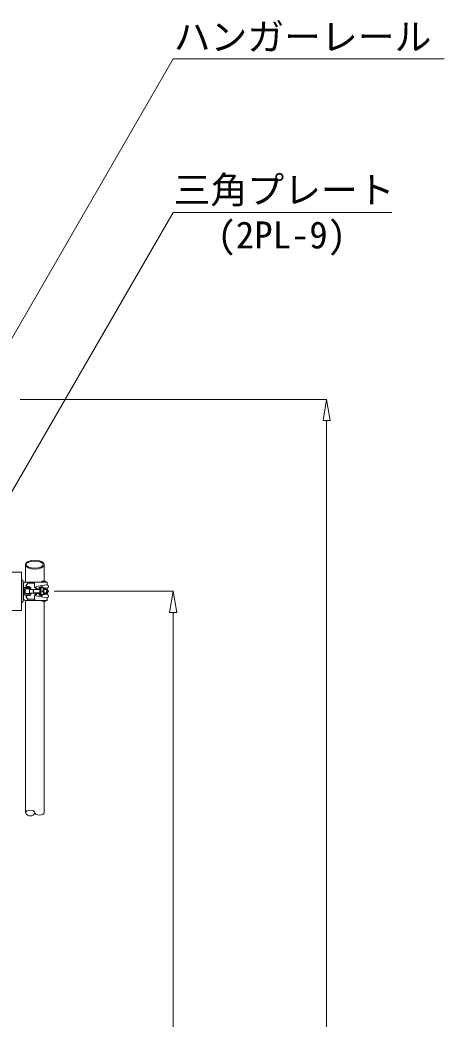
# Model space of a CAD drawing. Units: millimetres, scale not verified. Extents: x -10062 to 10062, y -16938 to 16938.
# Drawn here: x -1012 to 94, y -10891 to -8286 of the extents above; entities that cross this region are included whole.
import ezdxf
from ezdxf.enums import TextEntityAlignment as Align

# ---------------------------------------------------------------- set-up
doc = ezdxf.new("R2010")
doc.units = ezdxf.units.MM
doc.header["$LTSCALE"] = 90
for name, color, linetype, lineweight in [('0-C_寸法', 134, 'Continuous', 18), ('1-0_単管ｸﾗﾝﾌﾟ', 134, 'Continuous', 18), ('1-B_文字', 134, 'Continuous', 18)]:
    doc.layers.add(name, color=color, linetype=linetype, lineweight=lineweight)
doc.styles.add('ＭＳ ゴシック', font='')
doc.styles.get('ＭＳ ゴシック').set_extended_font_data('MS Gothic')

msp = doc.modelspace()

# ---------------------------------------------------------------- linework, layer by layer
at = {"layer": '0-C_寸法'}
for p, q in [((-1011.5, -9275.5), (-211.5, -9275.5)), ((-221.67, -9330.5), (-212.5, -9275.5)), ((-212.5, -9275.5), (-203.34, -9330.5)), ((-221.67, -9330.5), (-203.34, -9330.5)), ((-212.5, -9330.5), (-212.5, -13720.5)), ((-923.04, -9775.5), (-611.5, -9775.5)), ((-621.67, -9830.5), (-612.5, -9775.5)), ((-612.5, -9775.5), (-603.33, -9830.5)), ((-621.67, -9830.5), (-603.33, -9830.5)), ((-612.5, -9830.5), (-612.5, -13720.5))]:
    msp.add_line(p, q, dxfattribs=at)
at = {"layer": '1-0_単管ｸﾗﾝﾌﾟ'}
for p, q in [((-997.48, -9706.05), (-997.48, -9751.49)), ((-948.88, -9749.49), (-948.88, -9706.05)), ((-1008, -9745.5), (-1008, -9805.5)), ((-1004, -9801.5), (-1004, -9749.5)), ((-1003, -9794.49), (-1003, -9756.51)), ((-996.89, -9760.39), (-994.3, -9762.98)), ((-994.8, -9769.49), (-994.8, -9768.71)), ((-991.98, -9754.69), (-974.51, -9754.69)), ((-988.78, -9769.49), (-988.78, -9768.71)), ((-974.51, -9762.97), (-974.51, -9755.5)), ((-971.23, -9765.46), (-971.14, -9765.49)), ((-962.61, -9765.49), (-955.1, -9762.82)), ((-954.01, -9749.49), (-946.01, -9749.49)), ((-953.91, -9764.49), (-953.91, -9762.41)), ((-946.98, -9767.49), (-940.83, -9767.49)), ((-941.01, -9770.49), (-941.01, -9767.49)), ((-999.79, -9780.49), (-999.79, -9770.49)), ((-998.78, -9779.5), (-998.78, -9771.5)), ((-996.89, -9790.59), (-993.29, -9786.99)), ((-996.79, -9781.5), (-986.8, -9781.5)), ((-995.29, -9786.99), (-988.29, -9786.99)), ((-994.8, -9782.3), (-994.8, -9781.5)), ((-988.78, -9782.3), (-988.78, -9781.5)), ((-976.38, -9771.19), (-960.16, -9771.19)), ((-976.38, -9779.79), (-960.16, -9779.79)), ((-974.51, -9795.48), (-974.51, -9788.01)), ((-971.23, -9785.53), (-971.14, -9785.5)), ((-962.61, -9785.5), (-955, -9788.2)), ((-953.91, -9788.57), (-953.91, -9786.49)), ((-948.9, -9771.19), (-941.91, -9771.19)), ((-948.9, -9779.79), (-941.91, -9779.79)), ((-946.98, -9783.5), (-940.83, -9783.5)), ((-997.48, -9799.49), (-997.48, -10352.85)), ((-991.98, -9796.28), (-974.51, -9796.28)), ((-991.46, -9799.5), (-991.46, -9799.45)), ((-954.01, -9801.49), (-946.01, -9801.49)), ((-948.88, -10352.85), (-948.88, -9801.49))]:
    msp.add_line(p, q, dxfattribs=at)
for points in [[(-1008, -9725.5), (-1050, -9725.5), (-1050, -9825.5), (-1008, -9825.5)], [(-1003, -9764), (-1004, -9764), (-1004, -9787), (-1003, -9787)], [(-1002.91, -9756.5), (-1002.91, -9756.51), (-1002.91, -9756.52), (-1002.91, -9756.53), (-1002.91, -9756.52)], [(-974.44, -9755.5), (-974.44, -9755.5), (-974.44, -9755.51), (-974.44, -9755.5)], [(-1002.91, -9770.49), (-1002.91, -9770.5), (-1002.91, -9770.51), (-1002.91, -9770.52), (-1002.91, -9770.53), (-1002.91, -9770.52), (-1002.91, -9770.51), (-1002.91, -9770.5)], [(-974.43, -9788.01), (-974.43, -9788.03), (-974.43, -9788.04), (-974.43, -9788.05), (-974.43, -9788.04), (-974.43, -9788.03)], [(-974.43, -9790.24), (-974.43, -9790.25), (-974.43, -9790.25), (-974.43, -9790.26), (-974.43, -9790.27), (-974.43, -9790.26), (-974.43, -9790.25), (-974.43, -9790.25)], [(-991.46, -9799.5), (-991.46, -9799.52), (-991.46, -9799.55), (-991.46, -9799.57), (-991.46, -9799.58), (-991.46, -9799.59), (-991.46, -9799.58), (-991.46, -9799.57), (-991.46, -9799.55), (-991.46, -9799.52)]]:
    msp.add_lwpolyline(points, close=True, dxfattribs=at)
for points in [[(-1002.91, -9756.5), (-1002.91, -9756.5), (-1002.91, -9756.48), (-1002.91, -9756.46)], [(-998, -9751.49), (-941.01, -9751.49), (-941.01, -9758.5)], [(-998, -9765.49), (-983.79, -9765.49), (-983.79, -9768.71), (-998, -9768.71)], [(-995.54, -9762.98), (-988.05, -9762.98), (-987.17, -9763.35), (-986.8, -9764.24), (-987.17, -9765.13), (-988.05, -9765.49)], [(-974.44, -9755.5), (-974.44, -9755.48), (-974.44, -9755.47), (-974.44, -9755.45)], [(-971.23, -9767.67), (-970.16, -9768.07), (-969.79, -9768.29), (-969.5, -9769), (-969.5, -9769.24), (-959.98, -9769.24)], [(-969.62, -9763.51), (-942.87, -9758.5), (-940.83, -9758.5)], [(-959.67, -9775.49), (-959.13, -9774.81), (-958.62, -9774.14), (-958.14, -9773.43), (-957.75, -9772.71), (-957.45, -9771.99), (-957.24, -9771.26), (-957.18, -9770.58), (-957.22, -9769.88), (-957.3, -9769.16), (-957.45, -9768.46), (-957.63, -9767.72), (-957.83, -9767), (-957.55, -9766.6), (-957.26, -9766.28), (-956.97, -9766.03), (-956.66, -9765.85), (-956.34, -9765.72), (-956.03, -9765.7), (-957.03, -9765.7), (-957.34, -9765.75), (-957.67, -9765.85), (-957.98, -9766.03), (-958.27, -9766.28), (-958.58, -9766.6), (-958.84, -9767.02), (-959.11, -9767.47), (-959.35, -9767.99), (-959.61, -9768.56), (-959.81, -9769.2), (-959.99, -9769.88), (-960.18, -9770.6), (-960.33, -9771.36), (-960.45, -9772.14), (-960.53, -9772.96), (-960.62, -9773.78), (-960.66, -9774.65), (-960.66, -9775.49), (-960.66, -9776.36), (-960.62, -9777.19)], [(-951.34, -9767), (-951.14, -9767.72), (-950.97, -9768.46), (-950.81, -9769.16), (-950.72, -9769.88), (-950.68, -9770.58), (-950.76, -9771.26), (-950.95, -9771.99), (-951.25, -9772.71), (-951.64, -9773.43), (-952.12, -9774.14), (-952.63, -9774.81), (-953.17, -9775.49), (-959.67, -9775.49), (-959.13, -9776.17), (-958.62, -9776.87), (-958.14, -9777.56), (-957.75, -9778.27), (-957.45, -9778.99), (-957.24, -9779.75), (-957.18, -9780.43), (-957.22, -9781.1), (-957.3, -9781.82), (-957.45, -9782.55), (-957.63, -9783.26), (-957.83, -9783.98), (-948.05, -9783.98), (-948.31, -9783.96), (-948.58, -9783.86), (-948.85, -9783.69), (-949.11, -9783.47), (-949.37, -9783.21), (-949.61, -9782.85), (-949.83, -9782.47), (-950.06, -9782.01), (-950.26, -9781.5), (-950.45, -9780.97), (-950.62, -9780.36)], [(-950.62, -9770.62), (-950.45, -9770.04), (-950.26, -9769.49), (-950.06, -9769), (-949.83, -9768.54), (-949.61, -9768.12), (-949.37, -9767.8), (-949.11, -9767.51), (-948.85, -9767.29), (-948.58, -9767.12), (-948.31, -9767.04), (-948.05, -9767), (-957.83, -9767), (-958.1, -9767.45), (-958.35, -9767.96), (-958.6, -9768.54), (-958.8, -9769.18), (-959, -9769.86), (-959.18, -9770.58), (-959.32, -9771.34), (-959.45, -9772.12), (-959.54, -9772.95), (-959.61, -9773.77), (-959.64, -9774.61), (-959.67, -9775.48), (-959.64, -9776.31), (-959.61, -9777.18), (-959.54, -9778), (-959.45, -9778.82), (-959.32, -9779.61), (-959.18, -9780.36), (-959, -9781.08), (-958.82, -9781.77), (-958.6, -9782.4), (-958.37, -9782.97), (-958.12, -9783.51), (-957.86, -9783.96), (-957.57, -9784.35), (-957.28, -9784.68), (-957, -9784.95)], [(-956.03, -9765.7), (-955.72, -9765.75), (-955.39, -9765.85), (-955.08, -9766.03), (-954.79, -9766.3), (-954.5, -9766.63), (-954.23, -9767)], [(-948.05, -9767), (-947.76, -9767.04), (-947.49, -9767.12), (-947.22, -9767.29), (-946.95, -9767.51), (-946.71, -9767.8), (-946.47, -9768.12), (-946.23, -9768.54), (-946.01, -9769), (-945.81, -9769.49), (-945.62, -9770.04), (-945.5, -9770.49)], [(-946.01, -9749.5), (-946, -9749.5), (-945.99, -9749.5), (-945.98, -9749.5), (-945.97, -9749.5)], [(-945.97, -9751.42), (-945.98, -9751.42), (-945.99, -9751.42), (-946, -9751.42)], [(-938.01, -9762.96), (-938.01, -9762.98), (-938.01, -9762.99), (-938.01, -9763.01), (-938.01, -9763.02), (-938.01, -9763.03), (-938.01, -9763.02), (-938.01, -9763), (-938.01, -9762.99)], [(-1002.91, -9770.49), (-1002.91, -9770.47), (-1002.91, -9770.45)], [(-999.71, -9770.46), (-999.71, -9770.47), (-999.71, -9770.48), (-999.71, -9770.49)], [(-998.7, -9771.5), (-998.7, -9771.49), (-998.7, -9771.48), (-998.7, -9771.47), (-998.7, -9771.46), (-998.7, -9771.45)], [(-998, -9785.48), (-983.79, -9785.48), (-983.79, -9782.3), (-998, -9782.3)], [(-998, -9799.49), (-941.01, -9799.49), (-941.01, -9792.49)], [(-996.79, -9769.49), (-986.8, -9769.49), (-986.79, -9769.49), (-986.78, -9769.49), (-986.77, -9769.49), (-986.76, -9769.49), (-986.75, -9769.49)], [(-988.25, -9786.91), (-988.26, -9786.91), (-988.27, -9786.91), (-988.28, -9786.91), (-988.29, -9786.91)], [(-960.16, -9780.49), (-985.64, -9780.49), (-985.79, -9780.47), (-985.93, -9780.41), (-986.08, -9780.33), (-986.22, -9780.2), (-986.36, -9780.01), (-986.49, -9779.83), (-986.61, -9779.58), (-986.71, -9779.31), (-986.83, -9779.02), (-986.94, -9778.7), (-987.02, -9778.36), (-987.1, -9778), (-987.17, -9777.61), (-987.23, -9777.19), (-987.26, -9776.78), (-987.28, -9776.36), (-987.31, -9775.93), (-987.33, -9775.49), (-987.31, -9775.06), (-987.28, -9774.63), (-987.26, -9774.2), (-987.23, -9773.78), (-987.17, -9773.37), (-987.1, -9773), (-987.02, -9772.63), (-986.94, -9772.28), (-986.83, -9771.95), (-986.71, -9771.66), (-986.61, -9771.4), (-986.49, -9771.17), (-986.36, -9770.97), (-986.22, -9770.81), (-986.08, -9770.66), (-985.93, -9770.58), (-985.79, -9770.52), (-985.64, -9770.49), (-960.16, -9770.49)], [(-986.75, -9781.42), (-986.76, -9781.42), (-986.77, -9781.42), (-986.78, -9781.42), (-986.79, -9781.42), (-986.8, -9781.42), (-986.79, -9781.42)], [(-975.52, -9780.49), (-975.67, -9780.47), (-975.81, -9780.41), (-975.96, -9780.33), (-976.09, -9780.2), (-976.25, -9780.01), (-976.37, -9779.83), (-976.49, -9779.58), (-976.59, -9779.31), (-976.72, -9779.02), (-976.82, -9778.7), (-976.9, -9778.36), (-976.99, -9778), (-977.05, -9777.61), (-977.1, -9777.19), (-977.15, -9776.78), (-977.17, -9776.36), (-977.18, -9775.93), (-977.21, -9775.49), (-977.18, -9775.06), (-977.17, -9774.63), (-977.15, -9774.2), (-977.1, -9773.78), (-977.05, -9773.37), (-976.99, -9773), (-976.9, -9772.63), (-976.82, -9772.28), (-976.72, -9771.95), (-976.59, -9771.66), (-976.49, -9771.4), (-976.37, -9771.17), (-976.25, -9770.97), (-976.09, -9770.81), (-975.96, -9770.66), (-975.81, -9770.58), (-975.67, -9770.52), (-975.52, -9770.49)], [(-974.43, -9788.01), (-974.43, -9787.99), (-974.43, -9787.98)], [(-974.43, -9790.24), (-974.43, -9790.22), (-974.43, -9790.2)], [(-971.23, -9783.32), (-970.16, -9782.94), (-969.79, -9782.68), (-969.5, -9781.99), (-969.5, -9781.74), (-959.98, -9781.74)], [(-969.62, -9787.48), (-942.87, -9792.49), (-940.83, -9792.49)], [(-968.51, -9769.21), (-968.51, -9769.23), (-968.51, -9769.24), (-968.51, -9769.25), (-968.51, -9769.26), (-968.51, -9769.27), (-968.51, -9769.26), (-968.51, -9769.24)], [(-960.62, -9777.19), (-960.53, -9778.02), (-960.45, -9778.84), (-960.33, -9779.62), (-960.18, -9780.39), (-959.99, -9781.1), (-959.81, -9781.78), (-959.61, -9782.42), (-959.35, -9783), (-959.11, -9783.51), (-958.84, -9783.98), (-958.58, -9784.38), (-958.27, -9784.71), (-957.98, -9784.95), (-957.67, -9785.13), (-957.34, -9785.26), (-957.03, -9785.3), (-956.03, -9785.3)], [(-959.98, -9769.21), (-959.98, -9769.23), (-959.98, -9769.24), (-959.98, -9769.25), (-959.98, -9769.26), (-959.98, -9769.27), (-959.98, -9769.26), (-959.98, -9769.24)], [(-957, -9784.95), (-956.68, -9785.13), (-956.36, -9785.26), (-956.05, -9785.3), (-955.74, -9785.26), (-955.41, -9785.16), (-955.1, -9784.97), (-954.81, -9784.71), (-954.5, -9784.38), (-954.23, -9783.98)], [(-953.83, -9786.49), (-953.83, -9786.48), (-953.83, -9786.47), (-953.83, -9786.47), (-953.83, -9786.46)], [(-953.83, -9786.49), (-953.83, -9786.5), (-953.83, -9786.49)], [(-951.34, -9783.98), (-951.14, -9783.26), (-950.97, -9782.55), (-950.81, -9781.82), (-950.72, -9781.1), (-950.68, -9780.43), (-950.76, -9779.75), (-950.95, -9778.99), (-951.25, -9778.27), (-951.64, -9777.56), (-952.12, -9776.87), (-952.63, -9776.17), (-953.17, -9775.49)], [(-950.68, -9780.43), (-950.76, -9779.75), (-950.89, -9779.09), (-950.99, -9778.39), (-951.07, -9777.69), (-951.14, -9776.97), (-951.17, -9776.23), (-951.17, -9775.49), (-951.17, -9774.75), (-951.14, -9774.01), (-951.07, -9773.29), (-950.99, -9772.59), (-950.89, -9771.91)], [(-950.95, -9771.99), (-950.76, -9771.26), (-950.68, -9770.58)], [(-941.08, -9783.5), (-941.08, -9780.49), (-948.05, -9780.49), (-948.2, -9780.47), (-948.34, -9780.41), (-948.48, -9780.33), (-948.6, -9780.2), (-948.74, -9780.01), (-948.87, -9779.83), (-948.99, -9779.58), (-949.11, -9779.31), (-949.22, -9779.02), (-949.32, -9778.7), (-949.4, -9778.36), (-949.48, -9778), (-949.55, -9777.61), (-949.61, -9777.19), (-949.65, -9776.78), (-949.69, -9776.36), (-949.72, -9775.93), (-949.72, -9775.49), (-949.72, -9775.06), (-949.69, -9774.63), (-949.65, -9774.2), (-949.61, -9773.78), (-949.55, -9773.37), (-949.48, -9773), (-949.4, -9772.63), (-949.32, -9772.28), (-949.22, -9771.95), (-949.11, -9771.66), (-948.99, -9771.4), (-948.87, -9771.17), (-948.74, -9770.97), (-948.6, -9770.81), (-948.48, -9770.66), (-948.34, -9770.58), (-948.2, -9770.52), (-948.05, -9770.49), (-948.02, -9770.49)], [(-948.05, -9770.49), (-941.08, -9770.49), (-940.91, -9770.52), (-940.77, -9770.58), (-940.63, -9770.66), (-940.5, -9770.81), (-940.36, -9770.97), (-940.23, -9771.17), (-940.11, -9771.4), (-939.99, -9771.66), (-939.88, -9771.95), (-939.78, -9772.28), (-939.7, -9772.63), (-939.62, -9773), (-939.56, -9773.37), (-939.49, -9773.78), (-939.46, -9774.2), (-939.41, -9774.63), (-939.38, -9775.06), (-939.38, -9775.49), (-939.38, -9775.93), (-939.41, -9776.36), (-939.46, -9776.78), (-939.49, -9777.19), (-939.56, -9777.61), (-939.62, -9778), (-939.7, -9778.36), (-939.78, -9778.7), (-939.88, -9779.02), (-939.99, -9779.31), (-940.11, -9779.58), (-940.23, -9779.83), (-940.36, -9780.01), (-940.5, -9780.2), (-940.63, -9780.33), (-940.77, -9780.41), (-940.91, -9780.47), (-941.08, -9780.49), (-941.22, -9780.47), (-941.36, -9780.41)], [(-945.5, -9780.49), (-945.66, -9781.07), (-945.85, -9781.6), (-946.05, -9782.09), (-946.28, -9782.55), (-946.53, -9782.94), (-946.76, -9783.26), (-947.03, -9783.53), (-947.29, -9783.74), (-947.56, -9783.88), (-947.82, -9783.96), (-948.05, -9783.98)], [(-941.36, -9780.41), (-941.51, -9780.33), (-941.62, -9780.2), (-941.78, -9780.01), (-941.9, -9779.83), (-942.02, -9779.58), (-942.15, -9779.31), (-942.25, -9779.02), (-942.35, -9778.7), (-942.44, -9778.36), (-942.52, -9778), (-942.58, -9777.61), (-942.64, -9777.19), (-942.68, -9776.78), (-942.72, -9776.36), (-942.74, -9775.93), (-942.74, -9775.49), (-942.74, -9775.06), (-942.72, -9774.63), (-942.68, -9774.2), (-942.64, -9773.78), (-942.58, -9773.37), (-942.52, -9773), (-942.44, -9772.63), (-942.35, -9772.28), (-942.25, -9771.95), (-942.15, -9771.66), (-942.02, -9771.4), (-941.9, -9771.17), (-941.78, -9770.97), (-941.62, -9770.81), (-941.51, -9770.66), (-941.36, -9770.58), (-941.22, -9770.52), (-941.08, -9770.49)], [(-941.08, -9779.5), (-941.17, -9779.48), (-941.28, -9779.44), (-941.38, -9779.35), (-941.49, -9779.26), (-941.59, -9779.11), (-941.7, -9778.97), (-941.78, -9778.76), (-941.88, -9778.55), (-941.94, -9778.33), (-942.02, -9778.06), (-942.08, -9777.8), (-942.15, -9777.48), (-942.2, -9777.18), (-942.25, -9776.87), (-942.27, -9776.52), (-942.29, -9776.19), (-942.31, -9775.85), (-942.31, -9775.49), (-942.31, -9775.14), (-942.29, -9774.79), (-942.27, -9774.46), (-942.25, -9774.14), (-942.2, -9773.8), (-942.15, -9773.5), (-942.08, -9773.21), (-942.02, -9772.92), (-941.94, -9772.67), (-941.88, -9772.42), (-941.78, -9772.22), (-941.7, -9772.04), (-941.59, -9771.87), (-941.49, -9771.73), (-941.38, -9771.62), (-941.28, -9771.56), (-941.17, -9771.5), (-941.08, -9771.5), (-940.95, -9771.5), (-940.85, -9771.56), (-940.74, -9771.62)], [(-940.74, -9771.62), (-940.64, -9771.73), (-940.54, -9771.87), (-940.44, -9772.04), (-940.36, -9772.22), (-940.25, -9772.42), (-940.19, -9772.67), (-940.11, -9772.92), (-940.04, -9773.21), (-939.99, -9773.5), (-939.92, -9773.8), (-939.88, -9774.14), (-939.86, -9774.46), (-939.84, -9774.79), (-939.83, -9775.14), (-939.83, -9775.49), (-939.83, -9775.85), (-939.84, -9776.19), (-939.86, -9776.52), (-939.88, -9776.87), (-939.92, -9777.18), (-939.99, -9777.48), (-940.04, -9777.8), (-940.11, -9778.06), (-940.19, -9778.33), (-940.25, -9778.55), (-940.36, -9778.76), (-940.44, -9778.97), (-940.54, -9779.11), (-940.64, -9779.26), (-940.74, -9779.35), (-940.85, -9779.44), (-940.95, -9779.48), (-941.08, -9779.5)], [(-938.01, -9775.45), (-938.01, -9775.47), (-938.01, -9775.49), (-938.01, -9775.49), (-938.01, -9775.5), (-938.01, -9775.51), (-938.01, -9775.52), (-938.01, -9775.51), (-938.01, -9775.5), (-938.01, -9775.49)], [(-938.01, -9787.96), (-938.01, -9787.98), (-938.01, -9787.99), (-938.01, -9788), (-938.01, -9788.01), (-938.01, -9788.02), (-938.01, -9788.03), (-938.01, -9788.02), (-938.01, -9788.01), (-938.01, -9787.99)], [(-946.01, -9799.49), (-946, -9799.49), (-945.99, -9799.49), (-945.98, -9799.49), (-945.97, -9799.49)], [(-945.97, -9801.41), (-945.98, -9801.41), (-945.99, -9801.41), (-946, -9801.41)]]:
    msp.add_lwpolyline(points, dxfattribs=at)
for centre, radius, start, end in [((-1008, -9749.5), 4, 0, 90), ((-997.96, -9756.45), 4.97, 90.52478, 180.04289), ((-997.96, -9770.45), 4.96, 90.45764, 179.98446), ((-997.95, -9770.46), 1.75, 91.59511, 180.02347), ((-1001.42, -9751.46), 9.96, 296.87989, 359.81463), ((-995.49, -9764.2), 1.22, 91.89979, 268.35583), ((-970.48, -9755.45), 3.96, 90.65204, 179.98194), ((-969.48, -9762.92), 4.96, 180.44756, 249.84429), ((-969.48, -9760.73), 4.95, 180.29683, 249.75076), ((-972.45, -9769.21), 3.94, 0.06386, 70.58179), ((-963.95, -9769.24), 3.98, 359.97406, 70.27774), ((-953.96, -9750.45), 0.954, 92.95572, 267.10428), ((-950.88, -9764.46), 2.95, 180.65489, 236.22279), ((-945.97, -9750.46), 0.954, 269.87574, 90.12426), ((-942.97, -9762.96), 4.97, 295.34006, 359.63611), ((-942.97, -9762.98), 4.97, 0.23078, 64.39409), ((-997.97, -9780.44), 4.96, 180.42779, 269.57202), ((-997.97, -9794.46), 4.96, 180.42778, 269.57203), ((-997.95, -9780.45), 1.75, 180.92583, 268.34932), ((-996.74, -9771.45), 1.96, 91.36966, 180.0774), ((-996.74, -9779.45), 1.96, 181.34025, 268.65924), ((-1001.41, -9799.45), 9.95, 359.99831, 62.98896), ((-995.25, -9785.45), 1.46, 181.45368, 268.54566), ((-988.25, -9785.45), 1.46, 269.91434, 358.34855), ((-986.75, -9771.43), 1.95, 29.10685, 89.99425), ((-986.75, -9779.47), 1.94, 269.96524, 328.71476), ((-969.48, -9787.97), 4.96, 110.63397, 180.15011), ((-969.48, -9790.2), 4.96, 110.47998, 179.99695), ((-972.46, -9781.7), 3.95, 289.02678, 359.37181), ((-963.94, -9781.69), 3.96, 289.12131, 359.35749), ((-950.87, -9786.46), 2.97, 124.67825, 179.96351), ((-942.96, -9787.96), 4.95, 295.15733, 359.52842), ((-942.96, -9787.96), 4.94, 0.03317, 64.52849), ((-942.46, -9775.46), 4.46, 304.31848, 359.50968), ((-942.48, -9775.45), 4.47, 0.00987, 55.14215), ((-1008, -9801.5), 4, 270, 360), ((-970.48, -9795.45), 3.96, 180.49669, 269.34425), ((-953.96, -9800.44), 0.963, 92.88533, 266.89283), ((-945.97, -9800.44), 0.954, 269.87574, 90.12426), ((-985.33, -10348.41), 12.93, 200.078, 339.922)]:
    msp.add_arc(centre, radius, start, end, dxfattribs=at)
msp.add_ellipse((-973.18, -9706.05), major_axis=(-24.3, 0), ratio=0.472425, dxfattribs=at)
for centre, major_axis, ratio, start_param, end_param in [((-973.47, -9706.05), (22, 0), 0.417269, 6.2831853, 12.5663706), ((-985.33, -10352.85), (-12.15, 0), 0.525605, 3.1415927, 6.2831853), ((-961.03, -10352.85), (12.15, 0), 0.525605, 3.1415927, 6.2831853), ((-961.03, -10352.85), (12.15, 0), 0.525605, 5.4904345, 6.2831853)]:
    msp.add_ellipse(centre, major_axis=major_axis, ratio=ratio, start_param=start_param, end_param=end_param, dxfattribs=at)
at = {"layer": '1-B_文字'}
for p, q in [((-612.14, -8387.5), (93.79, -8387.5)), ((-612.14, -8787.5), (-42.04, -8787.5))]:
    msp.add_line(p, q, dxfattribs=at)
for points in [[(-1206.72, -9416.71), (-612.5, -8387.5), (-612.14, -8387.5)], [(-1047.69, -9541.27), (-612.5, -8787.5), (-612.14, -8787.5)]]:
    msp.add_lwpolyline(points, dxfattribs=at)

# ---------------------------------------------------------------- texts
at = {"layer": '1-B_文字', "style": 'ＭＳ ゴシック'}
for s, p in [('ハンガーレール', (-611.14, -8386.06)), ('三角プレート', (-611.14, -8785.21)), ('(2PL-9)', (-496.88, -8902.6))]:
    msp.add_text(s, height=70.38, dxfattribs=at).set_placement(p, align=Align.BOTTOM_LEFT)

doc.saveas('drawing.dxf')
